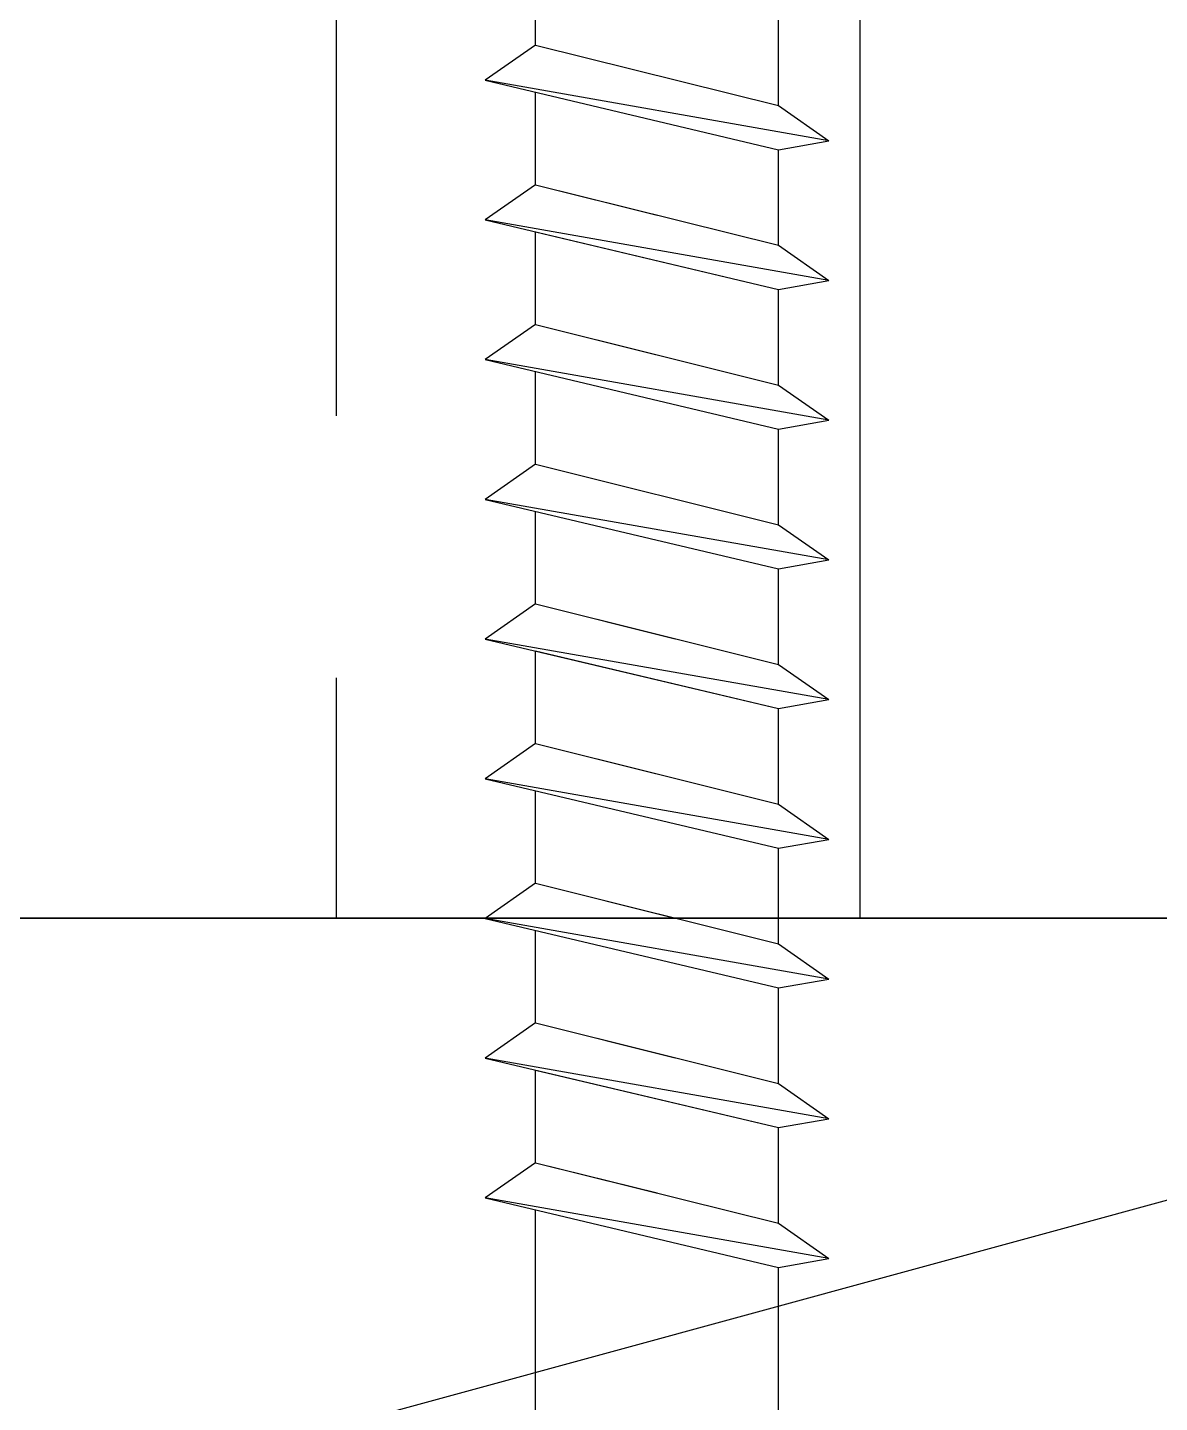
# Model space of a CAD drawing. Header units: inches. Extents: x -2661 to 42767, y -1222 to 9099.
# Drawn here: x -581.347 to -580.536, y 3381.482 to 3382.466 of the extents above; entities that cross this region are included whole.
import ezdxf

# ---------------------------------------------------------------- set-up
doc = ezdxf.new("R2010")
doc.units = ezdxf.units.IN
doc.header["$LTSCALE"] = 12
doc.header["$MEASUREMENT"] = 0
doc.layers.get('0').update_dxf_attribs({"linetype": 'CONTINUOUS'})
for name, color, linetype in [('S-FASTENERS', 2, 'CONTINUOUS'), ('S-SIMPSON', 2, 'CONTINUOUS'), ('S-WOOD', 3, 'CONTINUOUS')]:
    doc.layers.add(name, color=color, linetype=linetype)

# ---------------------------------------------------------------- blocks, each defined once
blk = doc.blocks.new('*U1284')
blk.add_lwpolyline([(1.5, -5.5), (0, -5.5), (0, 0), (1.5, 0)], close=True)
at = {"layer": 'S-WOOD', "color": 2}
blk.add_line((1.5, 0), (0, -5.5), dxfattribs=at)
blk = doc.blocks.new('*U1291')
at = {"layer": 'S-WOOD'}
h = blk.add_hatch(dxfattribs=at)
h.set_pattern_fill('ANSI33', color=1, scale=3, angle=45, style=0)
h.set_pattern_definition([(90, (0.25, -8.375), (-0.75, 1e-16), []), (90, (0.625, -8), (-0.75, 1e-16), [0.375, -0.1875])])
h.paths.add_polyline_path([(1.75, -11.875), (0, -11.875), (0, 0), (1.75, 0)])
at = {"color": 4}
blk.add_lwpolyline([(0, 0), (1.75, 0), (1.75, -11.875), (0, -11.875)], close=True, dxfattribs=at)
blk.add_lwpolyline([(1.75, -11.875), (0, -11.875), (0, 0), (1.75, 0)], close=True)
blk = doc.blocks.new('SDS.25X6-f')
at = {"layer": 'S-SIMPSON'}
for p, q in [((-0.087, -0.536), (-0.087, -2.7912)), ((0.087, -0.53156), (0.087, -2.75)), ((0.087, -0.53156), (0.087, -2.75)), ((-0.087, -0.57493), (-0.087, -2.7912)), ((0.087, -2.68156), (0.087, -2.75)), ((0.087, -2.68156), (0.087, -2.75)), ((0.087, -2.68156), (0.087, -2.75)), ((0.087, -2.68156), (0.087, -2.75)), ((0.087, -2.68156), (0.087, -2.75)), ((0.087, -2.68156), (0.087, -2.75)), ((-0.087, -2.72493), (-0.087, -2.7912)), ((-0.087, -2.72493), (-0.087, -2.7912)), ((-0.087, -2.72493), (-0.087, -2.7912)), ((-0.087, -2.72493), (-0.087, -2.7912)), ((-0.087, -2.72493), (-0.087, -2.7912)), ((-0.087, -2.72493), (-0.087, -2.7912)), ((-0.087, -2.72493), (-0.087, -2.7912)), ((-0.087, -2.72493), (-0.087, -2.7912))]:
    blk.add_line(p, q, dxfattribs=at)
at = {"layer": 'S-SIMPSON', "color": 1}
for p, q in [((-0.123, -2.79972), (0.087, -2.75)), ((-0.123, -2.79972), (0.087, -2.75)), ((-0.123, -2.79972), (0.087, -2.75)), ((-0.123, -2.79972), (0.087, -2.75)), ((0.087, -2.75), (0.123, -2.75635)), ((0.087, -2.75), (0.123, -2.75635)), ((0.087, -2.75), (0.123, -2.75635)), ((0.087, -2.75), (0.123, -2.75635)), ((0.123, -2.75635), (-0.123, -2.79972)), ((0.123, -2.75635), (-0.123, -2.79972)), ((0.123, -2.75635), (-0.123, -2.79972)), ((0.123, -2.75635), (-0.123, -2.79972)), ((0.087, -2.78156), (0.123, -2.75635)), ((0.087, -2.78156), (0.123, -2.75635)), ((0.087, -2.78156), (0.123, -2.75635)), ((0.087, -2.78156), (0.123, -2.75635)), ((-0.087, -2.82493), (0.087, -2.78156)), ((-0.087, -2.82493), (0.087, -2.78156)), ((-0.087, -2.82493), (0.087, -2.78156)), ((-0.087, -2.82493), (0.087, -2.78156)), ((0.087, -2.78156), (0.087, -2.85)), ((0.087, -2.78156), (0.087, -2.85)), ((0.087, -2.78156), (0.087, -2.85)), ((0.087, -2.78156), (0.087, -2.85)), ((0.087, -2.78156), (0.087, -2.85)), ((0.087, -2.78156), (0.087, -2.85)), ((0.087, -2.78156), (0.087, -2.85)), ((0.087, -2.78156), (0.087, -2.85)), ((0.087, -2.78156), (0.087, -2.85)), ((0.087, -2.78156), (0.087, -2.85)), ((0.087, -2.78156), (0.087, -2.85)), ((0.087, -2.78156), (0.087, -2.85)), ((0.087, -2.78156), (0.087, -2.85)), ((0.087, -2.78156), (0.087, -2.85)), ((-0.087, -2.82493), (-0.123, -2.79972)), ((-0.087, -2.82493), (-0.123, -2.79972)), ((-0.087, -2.82493), (-0.123, -2.79972)), ((-0.087, -2.82493), (-0.123, -2.79972)), ((-0.087, -2.82493), (-0.123, -2.79972)), ((-0.087, -2.82493), (0, -2.80324)), ((-0.087, -2.82493), (-0.087, -2.8912)), ((-0.087, -2.82493), (-0.087, -2.8912)), ((-0.087, -2.82493), (-0.087, -2.8912)), ((-0.087, -2.82493), (-0.087, -2.8912)), ((-0.087, -2.82493), (-0.087, -2.8912)), ((-0.087, -2.82493), (-0.087, -2.8912)), ((-0.087, -2.82493), (-0.087, -2.8912)), ((-0.087, -2.82493), (-0.087, -2.8912)), ((-0.087, -2.82493), (-0.087, -2.8912)), ((-0.087, -2.82493), (-0.087, -2.8912)), ((-0.087, -2.82493), (-0.087, -2.8912)), ((-0.087, -2.82493), (-0.087, -2.8912)), ((-0.087, -2.82493), (-0.087, -2.8912)), ((-0.087, -2.82493), (-0.087, -2.8912)), ((-0.087, -2.82493), (-0.087, -2.8912)), ((-0.087, -2.82493), (-0.087, -2.8912)), ((-0.123, -2.89972), (0.087, -2.85)), ((-0.123, -2.89972), (0.087, -2.85)), ((-0.123, -2.89972), (0.087, -2.85)), ((-0.123, -2.89972), (0.087, -2.85)), ((-0.123, -2.89972), (0.087, -2.85)), ((-0.123, -2.89972), (0.087, -2.85)), ((-0.123, -2.89972), (0.087, -2.85)), ((-0.123, -2.89972), (0.087, -2.85)), ((-0.087, -2.8912), (0.087, -2.85)), ((0.087, -2.85), (0.123, -2.85635)), ((0.087, -2.85), (0.123, -2.85635)), ((0.087, -2.85), (0.123, -2.85635)), ((0.087, -2.85), (0.123, -2.85635)), ((0.087, -2.85), (0.123, -2.85635)), ((0.087, -2.85), (0.123, -2.85635)), ((0.087, -2.85), (0.123, -2.85635)), ((0.087, -2.85), (0.123, -2.85635)), ((0.087, -2.85), (0.123, -2.85635)), ((0.123, -2.85635), (-0.123, -2.89972)), ((0.123, -2.85635), (-0.123, -2.89972)), ((0.123, -2.85635), (-0.123, -2.89972)), ((0.123, -2.85635), (-0.123, -2.89972)), ((0.123, -2.85635), (-0.123, -2.89972)), ((0.123, -2.85635), (-0.123, -2.89972)), ((0.123, -2.85635), (-0.123, -2.89972)), ((0.123, -2.85635), (-0.123, -2.89972)), ((0.123, -2.85635), (-0.123, -2.89972)), ((0.087, -2.88156), (0.123, -2.85635)), ((0.087, -2.88156), (0.123, -2.85635)), ((0.087, -2.88156), (0.123, -2.85635)), ((0.087, -2.88156), (0.123, -2.85635)), ((0.087, -2.88156), (0.123, -2.85635)), ((0.087, -2.88156), (0.123, -2.85635)), ((0.087, -2.88156), (0.123, -2.85635)), ((0.087, -2.88156), (0.123, -2.85635)), ((0.087, -2.88156), (0.123, -2.85635)), ((-0.087, -2.92493), (0.087, -2.88156)), ((-0.087, -2.92493), (0.087, -2.88156)), ((-0.087, -2.92493), (0.087, -2.88156)), ((-0.087, -2.92493), (0.087, -2.88156)), ((-0.087, -2.92493), (0.087, -2.88156)), ((-0.087, -2.92493), (0.087, -2.88156)), ((-0.087, -2.92493), (0.087, -2.88156)), ((-0.087, -2.92493), (0.087, -2.88156)), ((-0.087, -2.92493), (0.087, -2.88156)), ((0.087, -2.88156), (0.087, -2.95)), ((0.087, -2.88156), (0.087, -2.95)), ((0.087, -2.88156), (0.087, -2.95)), ((0.087, -2.88156), (0.087, -2.95)), ((0.087, -2.88156), (0.087, -2.95)), ((0.087, -2.88156), (0.087, -2.95)), ((0.087, -2.88156), (0.087, -2.95)), ((0.087, -2.88156), (0.087, -2.95)), ((0.087, -2.88156), (0.087, -2.95)), ((0.087, -2.88156), (0.087, -2.95)), ((0.087, -2.88156), (0.087, -2.95)), ((0.087, -2.88156), (0.087, -2.95)), ((0.087, -2.88156), (0.087, -2.95)), ((0.087, -2.88156), (0.087, -2.95)), ((0.087, -2.88156), (0.087, -2.95)), ((0.087, -2.88156), (0.087, -2.95)), ((0.087, -2.88156), (0.087, -2.95)), ((0.087, -2.88156), (0.087, -2.95)), ((0.087, -2.88156), (0.087, -2.95)), ((0.087, -2.88156), (0.087, -2.95)), ((0.087, -2.88156), (0.087, -2.95)), ((-0.087, -2.92493), (-0.123, -2.89972)), ((-0.087, -2.92493), (-0.123, -2.89972)), ((-0.087, -2.92493), (-0.123, -2.89972)), ((-0.087, -2.92493), (-0.123, -2.89972)), ((-0.087, -2.92493), (-0.123, -2.89972)), ((-0.087, -2.92493), (-0.123, -2.89972)), ((-0.087, -2.92493), (-0.123, -2.89972)), ((-0.087, -2.92493), (-0.123, -2.89972)), ((-0.087, -2.92493), (-0.123, -2.89972)), ((-0.087, -2.92493), (-0.123, -2.89972)), ((-0.087, -2.92493), (-0.123, -2.89972)), ((-0.087, -2.92493), (-0.123, -2.89972)), ((-0.087, -2.92493), (-0.123, -2.89972)), ((-0.087, -2.92493), (0.01301, -2.9)), ((-0.087, -2.92493), (0.01301, -2.9)), ((-0.087, -2.92493), (0.01301, -2.9)), ((-0.087, -2.92493), (0, -2.90324)), ((-0.087, -2.92493), (-0.087, -2.9912)), ((-0.087, -2.92493), (-0.087, -2.9912)), ((-0.087, -2.92493), (-0.087, -2.9912)), ((-0.087, -2.92493), (-0.087, -2.9912)), ((-0.087, -2.92493), (-0.087, -2.9912)), ((-0.087, -2.92493), (-0.087, -2.9912)), ((-0.087, -2.92493), (-0.087, -2.9912)), ((-0.087, -2.92493), (-0.087, -2.9912)), ((-0.087, -2.92493), (-0.087, -2.9912)), ((-0.087, -2.92493), (-0.087, -2.9912)), ((-0.087, -2.92493), (-0.087, -2.9912)), ((-0.087, -2.92493), (-0.087, -2.9912)), ((-0.087, -2.92493), (-0.087, -2.9912)), ((-0.087, -2.92493), (-0.087, -2.9912)), ((-0.087, -2.92493), (-0.087, -2.9912)), ((-0.087, -2.92493), (-0.087, -2.9912)), ((-0.087, -2.92493), (-0.087, -2.9912)), ((-0.087, -2.92493), (-0.087, -2.9912)), ((-0.087, -2.92493), (-0.087, -2.9912)), ((-0.087, -2.92493), (-0.087, -2.9912)), ((-0.087, -2.92493), (-0.087, -2.9912)), ((-0.123, -2.99972), (0.087, -2.95)), ((-0.123, -2.99972), (0.087, -2.95)), ((-0.123, -2.99972), (0.087, -2.95)), ((-0.123, -2.99972), (0.087, -2.95)), ((-0.123, -2.99972), (0.087, -2.95)), ((-0.123, -2.99972), (0.087, -2.95)), ((-0.123, -2.99972), (0.087, -2.95)), ((-0.123, -2.99972), (0.087, -2.95)), ((-0.123, -2.99972), (0.087, -2.95)), ((-0.123, -2.99972), (0.087, -2.95)), ((-0.123, -2.99972), (0.087, -2.95)), ((-0.123, -2.99972), (0.087, -2.95)), ((0.087, -2.95), (0.123, -2.95635)), ((0.087, -2.95), (0.123, -2.95635)), ((0.087, -2.95), (0.123, -2.95635)), ((0.087, -2.95), (0.123, -2.95635)), ((0.087, -2.95), (0.123, -2.95635)), ((0.087, -2.95), (0.123, -2.95635)), ((0.087, -2.95), (0.123, -2.95635)), ((0.087, -2.95), (0.123, -2.95635)), ((0.087, -2.95), (0.123, -2.95635)), ((0.087, -2.95), (0.123, -2.95635)), ((0.087, -2.95), (0.123, -2.95635)), ((0.087, -2.95), (0.123, -2.95635)), ((0.123, -2.95635), (-0.123, -2.99972)), ((0.123, -2.95635), (-0.123, -2.99972)), ((0.123, -2.95635), (-0.123, -2.99972)), ((0.123, -2.95635), (-0.123, -2.99972)), ((0.123, -2.95635), (-0.123, -2.99972)), ((0.123, -2.95635), (-0.123, -2.99972)), ((0.123, -2.95635), (-0.123, -2.99972)), ((0.123, -2.95635), (-0.123, -2.99972)), ((0.123, -2.95635), (-0.123, -2.99972)), ((0.123, -2.95635), (-0.123, -2.99972)), ((0.123, -2.95635), (-0.123, -2.99972)), ((0.123, -2.95635), (-0.123, -2.99972)), ((0.087, -2.98156), (0.123, -2.95635)), ((0.087, -2.98156), (0.123, -2.95635)), ((0.087, -2.98156), (0.123, -2.95635)), ((0.087, -2.98156), (0.123, -2.95635)), ((0.087, -2.98156), (0.123, -2.95635)), ((0.087, -2.98156), (0.123, -2.95635)), ((0.087, -2.98156), (0.123, -2.95635)), ((0.087, -2.98156), (0.123, -2.95635)), ((0.087, -2.98156), (0.123, -2.95635)), ((0.087, -2.98156), (0.123, -2.95635)), ((0.087, -2.98156), (0.123, -2.95635)), ((0.087, -2.98156), (0.123, -2.95635)), ((-0.087, -3.02493), (0.087, -2.98156)), ((-0.087, -3.02493), (0.087, -2.98156)), ((-0.087, -3.02493), (0.087, -2.98156)), ((-0.087, -3.02493), (0.087, -2.98156)), ((-0.087, -3.02493), (0.087, -2.98156)), ((-0.087, -3.02493), (0.087, -2.98156)), ((-0.087, -3.02493), (0.087, -2.98156)), ((-0.087, -3.02493), (0.087, -2.98156)), ((-0.087, -3.02493), (0.087, -2.98156)), ((-0.087, -3.02493), (0.087, -2.98156)), ((-0.087, -3.02493), (0.087, -2.98156)), ((-0.087, -3.02493), (0.087, -2.98156)), ((0.087, -2.98156), (0.087, -3.05)), ((0.087, -2.98156), (0.087, -3.05)), ((0.087, -2.98156), (0.087, -3.05)), ((0.087, -2.98156), (0.087, -3.05)), ((0.087, -2.98156), (0.087, -3.05)), ((0.087, -2.98156), (0.087, -3.05)), ((0.087, -2.98156), (0.087, -3.05)), ((0.087, -2.98156), (0.087, -3.05)), ((0.087, -2.98156), (0.087, -3.05)), ((0.087, -2.98156), (0.087, -3.05)), ((0.087, -2.98156), (0.087, -3.05)), ((0.087, -2.98156), (0.087, -3.05)), ((0.087, -2.98156), (0.087, -3.05)), ((0.087, -2.98156), (0.087, -3.05)), ((0.087, -2.98156), (0.087, -3.05)), ((0.087, -2.98156), (0.087, -3.05)), ((0.087, -2.98156), (0.087, -3.05)), ((0.087, -2.98156), (0.087, -3.05)), ((0.087, -2.98156), (0.087, -3.05)), ((0.087, -2.98156), (0.087, -3.05)), ((0.087, -2.98156), (0.087, -3.05)), ((0.087, -2.98156), (0.087, -3.05)), ((0.087, -2.98156), (0.087, -3.05)), ((0.087, -2.98156), (0.087, -3.05)), ((0.087, -2.98156), (0.087, -3.05)), ((-0.087, -3.02493), (-0.123, -2.99972)), ((-0.087, -3.02493), (-0.123, -2.99972)), ((-0.087, -3.02493), (-0.123, -2.99972)), ((-0.087, -3.02493), (-0.123, -2.99972)), ((-0.087, -3.02493), (-0.123, -2.99972)), ((-0.087, -3.02493), (-0.123, -2.99972)), ((-0.087, -3.02493), (-0.123, -2.99972)), ((-0.087, -3.02493), (-0.123, -2.99972)), ((-0.087, -3.02493), (-0.123, -2.99972)), ((-0.087, -3.02493), (-0.123, -2.99972)), ((-0.087, -3.02493), (-0.123, -2.99972)), ((-0.087, -3.02493), (-0.123, -2.99972)), ((-0.087, -3.02493), (-0.123, -2.99972)), ((-0.087, -3.02493), (-0.123, -2.99972)), ((-0.087, -3.02493), (-0.123, -2.99972)), ((-0.087, -3.02493), (0.01301, -3)), ((-0.087, -3.02493), (0.01301, -3)), ((-0.087, -3.02493), (0.01301, -3)), ((-0.087, -3.02493), (-0.087, -3.0912)), ((-0.087, -3.02493), (-0.087, -3.0912)), ((-0.087, -3.02493), (-0.087, -3.0912)), ((-0.087, -3.02493), (-0.087, -3.0912)), ((-0.087, -3.02493), (-0.087, -3.0912)), ((-0.087, -3.02493), (-0.087, -3.0912)), ((-0.087, -3.02493), (-0.087, -3.0912)), ((-0.087, -3.02493), (-0.087, -3.0912)), ((-0.087, -3.02493), (-0.087, -3.0912)), ((-0.087, -3.02493), (-0.087, -3.0912)), ((-0.087, -3.02493), (-0.087, -3.0912)), ((-0.087, -3.02493), (-0.087, -3.0912)), ((-0.087, -3.02493), (-0.087, -3.0912)), ((-0.087, -3.02493), (-0.087, -3.0912)), ((-0.087, -3.02493), (-0.087, -3.0912)), ((-0.087, -3.02493), (-0.087, -3.0912)), ((-0.087, -3.02493), (-0.087, -3.0912)), ((-0.087, -3.02493), (-0.087, -3.0912)), ((-0.087, -3.02493), (-0.087, -3.0912)), ((-0.087, -3.02493), (-0.087, -3.0912)), ((-0.087, -3.02493), (-0.087, -3.0912)), ((-0.087, -3.02493), (-0.087, -3.0912)), ((-0.087, -3.02493), (-0.087, -3.0912)), ((-0.087, -3.02493), (-0.087, -3.0912)), ((-0.087, -3.02493), (-0.087, -3.0912)), ((-0.123, -3.09972), (0.087, -3.05)), ((-0.123, -3.09972), (0.087, -3.05)), ((-0.123, -3.09972), (0.087, -3.05)), ((-0.123, -3.09972), (0.087, -3.05)), ((-0.123, -3.09972), (0.087, -3.05)), ((-0.123, -3.09972), (0.087, -3.05)), ((-0.123, -3.09972), (0.087, -3.05)), ((-0.123, -3.09972), (0.087, -3.05)), ((-0.123, -3.09972), (0.087, -3.05)), ((-0.123, -3.09972), (0.087, -3.05)), ((-0.123, -3.09972), (0.087, -3.05)), ((-0.123, -3.09972), (0.087, -3.05)), ((-0.123, -3.09972), (0.087, -3.05)), ((-0.123, -3.09972), (0.087, -3.05)), ((-0.123, -3.09972), (0.087, -3.05)), ((-0.123, -3.09972), (0.087, -3.05)), ((-0.123, -3.09972), (0.087, -3.05)), ((-0.123, -3.09972), (0.087, -3.05)), ((-0.123, -3.09972), (0.087, -3.05)), ((0.087, -3.05), (0.123, -3.05635)), ((0.087, -3.05), (0.123, -3.05635)), ((0.087, -3.05), (0.123, -3.05635)), ((0.087, -3.05), (0.123, -3.05635)), ((0.087, -3.05), (0.123, -3.05635)), ((0.087, -3.05), (0.123, -3.05635)), ((0.087, -3.05), (0.123, -3.05635)), ((0.087, -3.05), (0.123, -3.05635)), ((0.087, -3.05), (0.123, -3.05635)), ((0.087, -3.05), (0.123, -3.05635)), ((0.087, -3.05), (0.123, -3.05635)), ((0.087, -3.05), (0.123, -3.05635)), ((0.087, -3.05), (0.123, -3.05635)), ((0.087, -3.05), (0.123, -3.05635)), ((0.087, -3.05), (0.123, -3.05635)), ((0.087, -3.05), (0.123, -3.05635)), ((0.087, -3.05), (0.123, -3.05635)), ((0.087, -3.05), (0.123, -3.05635)), ((0.087, -3.05), (0.123, -3.05635)), ((0.123, -3.05635), (-0.123, -3.09972)), ((0.123, -3.05635), (-0.123, -3.09972)), ((0.123, -3.05635), (-0.123, -3.09972)), ((0.123, -3.05635), (-0.123, -3.09972)), ((0.123, -3.05635), (-0.123, -3.09972)), ((0.123, -3.05635), (-0.123, -3.09972)), ((0.123, -3.05635), (-0.123, -3.09972)), ((0.123, -3.05635), (-0.123, -3.09972)), ((0.123, -3.05635), (-0.123, -3.09972)), ((0.123, -3.05635), (-0.123, -3.09972)), ((0.123, -3.05635), (-0.123, -3.09972)), ((0.123, -3.05635), (-0.123, -3.09972)), ((0.123, -3.05635), (-0.123, -3.09972)), ((0.123, -3.05635), (-0.123, -3.09972)), ((0.123, -3.05635), (-0.123, -3.09972)), ((0.123, -3.05635), (-0.123, -3.09972)), ((0.123, -3.05635), (-0.123, -3.09972)), ((0.123, -3.05635), (-0.123, -3.09972)), ((0.123, -3.05635), (-0.123, -3.09972)), ((0.087, -3.08156), (0.123, -3.05635)), ((0.087, -3.08156), (0.123, -3.05635)), ((0.087, -3.08156), (0.123, -3.05635)), ((0.087, -3.08156), (0.123, -3.05635)), ((0.087, -3.08156), (0.123, -3.05635)), ((0.087, -3.08156), (0.123, -3.05635)), ((0.087, -3.08156), (0.123, -3.05635)), ((0.087, -3.08156), (0.123, -3.05635)), ((0.087, -3.08156), (0.123, -3.05635)), ((0.087, -3.08156), (0.123, -3.05635)), ((0.087, -3.08156), (0.123, -3.05635)), ((0.087, -3.08156), (0.123, -3.05635)), ((0.087, -3.08156), (0.123, -3.05635)), ((0.087, -3.08156), (0.123, -3.05635)), ((0.087, -3.08156), (0.123, -3.05635)), ((0.087, -3.08156), (0.123, -3.05635)), ((0.087, -3.08156), (0.123, -3.05635)), ((0.087, -3.08156), (0.123, -3.05635)), ((0.087, -3.08156), (0.123, -3.05635)), ((-0.087, -3.12493), (0.087, -3.08156)), ((-0.087, -3.12493), (0.087, -3.08156)), ((-0.087, -3.12493), (0.087, -3.08156)), ((-0.087, -3.12493), (0.087, -3.08156)), ((-0.087, -3.12493), (0.087, -3.08156)), ((-0.087, -3.12493), (0.087, -3.08156)), ((-0.087, -3.12493), (0.087, -3.08156)), ((-0.087, -3.12493), (0.087, -3.08156)), ((-0.087, -3.12493), (0.087, -3.08156)), ((-0.087, -3.12493), (0.087, -3.08156)), ((-0.087, -3.12493), (0.087, -3.08156)), ((-0.087, -3.12493), (0.087, -3.08156)), ((-0.087, -3.12493), (0.087, -3.08156)), ((-0.087, -3.12493), (0.087, -3.08156)), ((-0.087, -3.12493), (0.087, -3.08156)), ((-0.087, -3.12493), (0.087, -3.08156)), ((-0.087, -3.12493), (0.087, -3.08156)), ((-0.087, -3.12493), (0.087, -3.08156)), ((-0.087, -3.12493), (0.087, -3.08156)), ((0.087, -3.08156), (0.087, -3.15)), ((0.087, -3.08156), (0.087, -3.15)), ((0.087, -3.08156), (0.087, -3.15)), ((0.087, -3.08156), (0.087, -3.15)), ((0.087, -3.08156), (0.087, -3.15)), ((0.087, -3.08156), (0.087, -3.15)), ((0.087, -3.08156), (0.087, -3.15)), ((0.087, -3.08156), (0.087, -3.15)), ((0.087, -3.08156), (0.087, -3.15)), ((0.087, -3.08156), (0.087, -3.15)), ((0.087, -3.08156), (0.087, -3.15)), ((0.087, -3.08156), (0.087, -3.15)), ((-0.087, -3.12493), (-0.123, -3.09972)), ((-0.087, -3.12493), (-0.123, -3.09972)), ((-0.087, -3.12493), (-0.123, -3.09972)), ((-0.087, -3.12493), (-0.123, -3.09972)), ((-0.087, -3.12493), (-0.123, -3.09972)), ((-0.087, -3.12493), (-0.123, -3.09972)), ((-0.087, -3.12493), (-0.123, -3.09972)), ((-0.087, -3.12493), (-0.123, -3.09972)), ((-0.087, -3.12493), (-0.123, -3.09972)), ((-0.087, -3.12493), (-0.123, -3.09972)), ((-0.087, -3.12493), (-0.123, -3.09972)), ((-0.087, -3.12493), (-0.123, -3.09972)), ((-0.087, -3.12493), (-0.123, -3.09972)), ((-0.087, -3.12493), (-0.123, -3.09972)), ((-0.087, -3.12493), (-0.123, -3.09972)), ((-0.087, -3.12493), (-0.123, -3.09972)), ((-0.087, -3.12493), (-0.123, -3.09972)), ((-0.087, -3.12493), (-0.123, -3.09972)), ((-0.087, -3.12493), (-0.123, -3.09972)), ((-0.087, -3.12493), (-0.123, -3.09972)), ((-0.087, -3.12493), (-0.123, -3.09972)), ((-0.087, -3.12493), (-0.123, -3.09972)), ((-0.087, -3.12493), (-0.123, -3.09972)), ((-0.087, -3.12493), (0, -3.10324)), ((-0.087, -3.12493), (0, -3.10324)), ((-0.087, -3.12493), (0, -3.10324)), ((-0.087, -3.12493), (0, -3.10324)), ((-0.087, -3.12493), (-0.087, -3.1912)), ((-0.087, -3.12493), (-0.087, -3.1912)), ((-0.087, -3.12493), (-0.087, -3.1912)), ((-0.087, -3.12493), (-0.087, -3.1912)), ((-0.087, -3.12493), (-0.087, -3.1912)), ((-0.087, -3.12493), (-0.087, -3.1912)), ((-0.087, -3.12493), (-0.087, -3.1912)), ((-0.087, -3.12493), (-0.087, -3.1912)), ((-0.087, -3.12493), (-0.087, -3.1912)), ((-0.087, -3.12493), (-0.087, -3.1912)), ((-0.087, -3.12493), (-0.087, -3.1912)), ((-0.087, -3.12493), (-0.087, -3.1912)), ((-0.087, -3.12493), (-0.087, -3.1912)), ((-0.087, -3.12493), (-0.087, -3.1912)), ((-0.123, -3.19972), (0.087, -3.15)), ((-0.123, -3.19972), (0.087, -3.15)), ((-0.123, -3.19972), (0.087, -3.15)), ((-0.123, -3.19972), (0.087, -3.15)), ((-0.123, -3.19972), (0.087, -3.15)), ((-0.123, -3.19972), (0.087, -3.15)), ((-0.123, -3.19972), (0.087, -3.15)), ((-0.123, -3.19972), (0.087, -3.15)), ((0.123, -3.15635), (-0.123, -3.19972)), ((0.123, -3.15635), (-0.123, -3.19972)), ((0.123, -3.15635), (-0.123, -3.19972)), ((0.123, -3.15635), (-0.123, -3.19972)), ((0.123, -3.15635), (-0.123, -3.19972)), ((0.123, -3.15635), (-0.123, -3.19972)), ((0.123, -3.15635), (-0.123, -3.19972)), ((0.123, -3.15635), (-0.123, -3.19972)), ((0.123, -3.15635), (-0.123, -3.19972)), ((-0.087, -3.1912), (0.087, -3.15)), ((0.087, -3.15), (0.123, -3.15635)), ((0.087, -3.15), (0.123, -3.15635)), ((0.087, -3.15), (0.123, -3.15635)), ((0.087, -3.15), (0.123, -3.15635)), ((0.087, -3.15), (0.123, -3.15635)), ((0.087, -3.15), (0.123, -3.15635)), ((0.087, -3.15), (0.123, -3.15635)), ((0.087, -3.15), (0.123, -3.15635)), ((0.087, -3.15), (0.123, -3.15635)), ((0.087, -3.18156), (0.123, -3.15635)), ((0.087, -3.18156), (0.123, -3.15635)), ((0.087, -3.18156), (0.123, -3.15635)), ((0.087, -3.18156), (0.123, -3.15635)), ((0.087, -3.18156), (0.123, -3.15635)), ((0.087, -3.18156), (0.123, -3.15635)), ((0.087, -3.18156), (0.123, -3.15635)), ((0.087, -3.18156), (0.123, -3.15635)), ((0.087, -3.18156), (0.123, -3.15635)), ((-0.087, -3.22493), (0.087, -3.18156)), ((-0.087, -3.22493), (0.087, -3.18156)), ((-0.087, -3.22493), (0.087, -3.18156)), ((-0.087, -3.22493), (0.087, -3.18156)), ((-0.087, -3.22493), (0.087, -3.18156)), ((-0.087, -3.22493), (0.087, -3.18156)), ((-0.087, -3.22493), (0.087, -3.18156)), ((-0.087, -3.22493), (0.087, -3.18156)), ((-0.087, -3.22493), (0.087, -3.18156)), ((0.087, -3.18156), (0.087, -3.25)), ((0.087, -3.18156), (0.087, -3.25)), ((0.087, -3.18156), (0.087, -3.25)), ((0.087, -3.18156), (0.087, -3.25)), ((0.087, -3.18156), (0.087, -3.25)), ((0.087, -3.18156), (0.087, -3.25)), ((0.087, -3.18156), (0.087, -3.25)), ((0.087, -3.18156), (0.087, -3.25)), ((0.087, -3.18156), (0.087, -3.25)), ((0.087, -3.18156), (0.087, -3.25)), ((0.087, -3.18156), (0.087, -3.25)), ((0.087, -3.18156), (0.087, -3.25)), ((0.087, -3.18156), (0.087, -3.25)), ((0.087, -3.18156), (0.087, -3.25)), ((0.087, -3.18156), (0.087, -3.25)), ((0.087, -3.18156), (0.087, -3.25)), ((0.087, -3.18156), (0.087, -3.25)), ((-0.087, -3.22493), (-0.123, -3.19972)), ((-0.087, -3.22493), (-0.123, -3.19972)), ((-0.087, -3.22493), (-0.123, -3.19972)), ((-0.087, -3.22493), (-0.123, -3.19972)), ((-0.087, -3.22493), (-0.123, -3.19972)), ((-0.087, -3.22493), (-0.123, -3.19972)), ((-0.087, -3.22493), (-0.123, -3.19972)), ((-0.087, -3.22493), (-0.123, -3.19972)), ((-0.087, -3.22493), (-0.123, -3.19972)), ((-0.087, -3.22493), (-0.123, -3.19972)), ((-0.087, -3.22493), (-0.123, -3.19972)), ((-0.087, -3.22493), (-0.123, -3.19972)), ((-0.087, -3.22493), (-0.123, -3.19972)), ((-0.087, -3.22493), (0.01301, -3.2)), ((-0.087, -3.22493), (0.01301, -3.2)), ((-0.087, -3.22493), (0.01301, -3.2)), ((-0.087, -3.22493), (0, -3.20324)), ((-0.087, -3.22493), (-0.087, -3.2912)), ((-0.087, -3.22493), (-0.087, -3.2912)), ((-0.087, -3.22493), (-0.087, -3.2912)), ((-0.087, -3.22493), (-0.087, -3.2912)), ((-0.087, -3.22493), (-0.087, -3.2912)), ((-0.087, -3.22493), (-0.087, -3.2912)), ((-0.087, -3.22493), (-0.087, -3.2912)), ((-0.087, -3.22493), (-0.087, -3.2912)), ((-0.087, -3.22493), (-0.087, -3.2912)), ((-0.087, -3.22493), (-0.087, -3.2912)), ((-0.087, -3.22493), (-0.087, -3.2912)), ((-0.087, -3.22493), (-0.087, -3.2912)), ((-0.087, -3.22493), (-0.087, -3.2912)), ((-0.087, -3.22493), (-0.087, -3.2912)), ((-0.087, -3.22493), (-0.087, -3.2912)), ((-0.087, -3.22493), (-0.087, -3.2912)), ((-0.123, -3.29972), (0.087, -3.25)), ((-0.123, -3.29972), (0.087, -3.25)), ((-0.123, -3.29972), (0.087, -3.25)), ((-0.123, -3.29972), (0.087, -3.25)), ((-0.123, -3.29972), (0.087, -3.25)), ((-0.123, -3.29972), (0.087, -3.25)), ((-0.123, -3.29972), (0.087, -3.25)), ((-0.123, -3.29972), (0.087, -3.25)), ((-0.123, -3.29972), (0.087, -3.25)), ((-0.123, -3.29972), (0.087, -3.25)), ((-0.123, -3.29972), (0.087, -3.25)), ((-0.123, -3.29972), (0.087, -3.25)), ((0.123, -3.25635), (-0.123, -3.29972)), ((0.123, -3.25635), (-0.123, -3.29972)), ((0.123, -3.25635), (-0.123, -3.29972)), ((0.123, -3.25635), (-0.123, -3.29972)), ((0.123, -3.25635), (-0.123, -3.29972)), ((0.123, -3.25635), (-0.123, -3.29972)), ((0.123, -3.25635), (-0.123, -3.29972)), ((0.123, -3.25635), (-0.123, -3.29972)), ((0.123, -3.25635), (-0.123, -3.29972)), ((0.123, -3.25635), (-0.123, -3.29972)), ((0.123, -3.25635), (-0.123, -3.29972)), ((0.123, -3.25635), (-0.123, -3.29972)), ((0.087, -3.25), (0.123, -3.25635)), ((0.087, -3.25), (0.123, -3.25635)), ((0.087, -3.25), (0.123, -3.25635)), ((0.087, -3.25), (0.123, -3.25635)), ((0.087, -3.25), (0.123, -3.25635)), ((0.087, -3.25), (0.123, -3.25635)), ((0.087, -3.25), (0.123, -3.25635)), ((0.087, -3.25), (0.123, -3.25635)), ((0.087, -3.25), (0.123, -3.25635)), ((0.087, -3.25), (0.123, -3.25635)), ((0.087, -3.25), (0.123, -3.25635)), ((0.087, -3.25), (0.123, -3.25635)), ((0.087, -3.28156), (0.123, -3.25635)), ((0.087, -3.28156), (0.123, -3.25635)), ((0.087, -3.28156), (0.123, -3.25635)), ((0.087, -3.28156), (0.123, -3.25635)), ((0.087, -3.28156), (0.123, -3.25635)), ((0.087, -3.28156), (0.123, -3.25635)), ((0.087, -3.28156), (0.123, -3.25635)), ((0.087, -3.28156), (0.123, -3.25635)), ((0.087, -3.28156), (0.123, -3.25635)), ((0.087, -3.28156), (0.123, -3.25635)), ((0.087, -3.28156), (0.123, -3.25635)), ((0.087, -3.28156), (0.123, -3.25635)), ((-0.087, -3.32493), (0.087, -3.28156)), ((-0.087, -3.32493), (0.087, -3.28156)), ((-0.087, -3.32493), (0.087, -3.28156)), ((-0.087, -3.32493), (0.087, -3.28156)), ((-0.087, -3.32493), (0.087, -3.28156)), ((-0.087, -3.32493), (0.087, -3.28156)), ((-0.087, -3.32493), (0.087, -3.28156)), ((-0.087, -3.32493), (0.087, -3.28156)), ((-0.087, -3.32493), (0.087, -3.28156)), ((-0.087, -3.32493), (0.087, -3.28156)), ((-0.087, -3.32493), (0.087, -3.28156)), ((-0.087, -3.32493), (0.087, -3.28156)), ((0.087, -3.28156), (0.087, -3.35)), ((0.087, -3.28156), (0.087, -3.35)), ((0.087, -3.28156), (0.087, -3.35)), ((0.087, -3.28156), (0.087, -3.35)), ((0.087, -3.28156), (0.087, -3.35)), ((0.087, -3.28156), (0.087, -3.35)), ((0.087, -3.28156), (0.087, -3.35)), ((0.087, -3.28156), (0.087, -3.35)), ((0.087, -3.28156), (0.087, -3.35)), ((0.087, -3.28156), (0.087, -3.35)), ((0.087, -3.28156), (0.087, -3.35)), ((0.087, -3.28156), (0.087, -3.35)), ((0.087, -3.28156), (0.087, -3.35)), ((0.087, -3.28156), (0.087, -3.35)), ((0.087, -3.28156), (0.087, -3.35)), ((0.087, -3.28156), (0.087, -3.35)), ((0.087, -3.28156), (0.087, -3.35)), ((-0.087, -3.32493), (-0.123, -3.29972)), ((-0.087, -3.32493), (-0.123, -3.29972)), ((-0.087, -3.32493), (-0.123, -3.29972)), ((-0.087, -3.32493), (-0.123, -3.29972)), ((-0.087, -3.32493), (-0.123, -3.29972)), ((-0.087, -3.32493), (-0.123, -3.29972)), ((-0.087, -3.32493), (-0.123, -3.29972)), ((-0.087, -3.32493), (-0.123, -3.29972)), ((-0.087, -3.32493), (-0.123, -3.29972)), ((-0.087, -3.32493), (-0.123, -3.29972)), ((-0.087, -3.32493), (-0.123, -3.29972)), ((-0.087, -3.32493), (-0.123, -3.29972)), ((-0.087, -3.32493), (-0.087, -3.3912)), ((-0.087, -3.32493), (-0.087, -3.3912)), ((-0.087, -3.32493), (-0.087, -3.3912)), ((-0.087, -3.32493), (-0.087, -3.3912)), ((-0.087, -3.32493), (-0.087, -3.3912)), ((-0.087, -3.32493), (-0.087, -3.3912)), ((-0.087, -3.32493), (-0.087, -3.3912)), ((-0.087, -3.32493), (-0.087, -3.3912)), ((-0.087, -3.32493), (-0.087, -3.3912)), ((-0.087, -3.32493), (-0.087, -3.3912)), ((-0.087, -3.32493), (-0.087, -3.3912)), ((-0.087, -3.32493), (-0.087, -3.3912)), ((-0.087, -3.32493), (-0.087, -3.3912)), ((-0.087, -3.32493), (-0.087, -3.3912)), ((-0.087, -3.32493), (-0.087, -3.3912)), ((-0.087, -3.32493), (-0.087, -3.3912)), ((-0.087, -3.32493), (-0.087, -3.3912)), ((-0.123, -3.39972), (0.087, -3.35)), ((-0.123, -3.39972), (0.087, -3.35)), ((-0.123, -3.39972), (0.087, -3.35)), ((-0.123, -3.39972), (0.087, -3.35)), ((-0.123, -3.39972), (0.087, -3.35)), ((-0.123, -3.39972), (0.087, -3.35)), ((-0.123, -3.39972), (0.087, -3.35)), ((-0.123, -3.39972), (0.087, -3.35)), ((-0.123, -3.39972), (0.087, -3.35)), ((-0.123, -3.39972), (0.087, -3.35)), ((-0.123, -3.39972), (0.087, -3.35)), ((-0.123, -3.39972), (0.087, -3.35)), ((-0.123, -3.39972), (0.087, -3.35)), ((-0.123, -3.39972), (0.087, -3.35)), ((-0.123, -3.39972), (0.087, -3.35)), ((0.087, -3.35), (0.123, -3.35635)), ((0.087, -3.35), (0.123, -3.35635)), ((0.087, -3.35), (0.123, -3.35635)), ((0.087, -3.35), (0.123, -3.35635)), ((0.087, -3.35), (0.123, -3.35635)), ((0.087, -3.35), (0.123, -3.35635)), ((0.087, -3.35), (0.123, -3.35635)), ((0.087, -3.35), (0.123, -3.35635)), ((0.087, -3.35), (0.123, -3.35635)), ((0.087, -3.35), (0.123, -3.35635)), ((0.087, -3.35), (0.123, -3.35635)), ((0.087, -3.35), (0.123, -3.35635)), ((0.087, -3.35), (0.123, -3.35635)), ((0.087, -3.35), (0.123, -3.35635)), ((0.087, -3.35), (0.123, -3.35635)), ((0.123, -3.35635), (-0.123, -3.39972)), ((0.123, -3.35635), (-0.123, -3.39972)), ((0.123, -3.35635), (-0.123, -3.39972)), ((0.123, -3.35635), (-0.123, -3.39972)), ((0.123, -3.35635), (-0.123, -3.39972)), ((0.123, -3.35635), (-0.123, -3.39972)), ((0.123, -3.35635), (-0.123, -3.39972)), ((0.123, -3.35635), (-0.123, -3.39972)), ((0.123, -3.35635), (-0.123, -3.39972)), ((0.123, -3.35635), (-0.123, -3.39972)), ((0.123, -3.35635), (-0.123, -3.39972)), ((0.123, -3.35635), (-0.123, -3.39972)), ((0.123, -3.35635), (-0.123, -3.39972)), ((0.123, -3.35635), (-0.123, -3.39972)), ((0.123, -3.35635), (-0.123, -3.39972)), ((0.087, -3.38156), (0.123, -3.35635)), ((0.087, -3.38156), (0.123, -3.35635)), ((0.087, -3.38156), (0.123, -3.35635)), ((0.087, -3.38156), (0.123, -3.35635)), ((0.087, -3.38156), (0.123, -3.35635)), ((0.087, -3.38156), (0.123, -3.35635)), ((0.087, -3.38156), (0.123, -3.35635)), ((0.087, -3.38156), (0.123, -3.35635)), ((0.087, -3.38156), (0.123, -3.35635)), ((0.087, -3.38156), (0.123, -3.35635)), ((0.087, -3.38156), (0.123, -3.35635)), ((0.087, -3.38156), (0.123, -3.35635)), ((0.087, -3.38156), (0.123, -3.35635)), ((0.087, -3.38156), (0.123, -3.35635)), ((0.087, -3.38156), (0.123, -3.35635)), ((-0.087, -3.42493), (0.087, -3.38156)), ((-0.087, -3.42493), (0.087, -3.38156)), ((-0.087, -3.42493), (0.087, -3.38156)), ((-0.087, -3.42493), (0.087, -3.38156)), ((-0.087, -3.42493), (0.087, -3.38156)), ((-0.087, -3.42493), (0.087, -3.38156)), ((-0.087, -3.42493), (0.087, -3.38156)), ((-0.087, -3.42493), (0.087, -3.38156)), ((-0.087, -3.42493), (0.087, -3.38156)), ((-0.087, -3.42493), (0.087, -3.38156)), ((-0.087, -3.42493), (0.087, -3.38156)), ((-0.087, -3.42493), (0.087, -3.38156)), ((-0.087, -3.42493), (0.087, -3.38156)), ((-0.087, -3.42493), (0.087, -3.38156)), ((-0.087, -3.42493), (0.087, -3.38156)), ((0.087, -3.38156), (0.087, -3.45)), ((0.087, -3.38156), (0.087, -3.45)), ((0.087, -3.38156), (0.087, -3.45)), ((0.087, -3.38156), (0.087, -3.45)), ((0.087, -3.38156), (0.087, -3.45)), ((0.087, -3.38156), (0.087, -3.45)), ((0.087, -3.38156), (0.087, -3.45)), ((0.087, -3.38156), (0.087, -3.45)), ((0.087, -3.38156), (0.087, -3.45)), ((0.087, -3.38156), (0.087, -3.45)), ((0.087, -3.38156), (0.087, -3.45)), ((0.087, -3.38156), (0.087, -3.45)), ((0.087, -3.38156), (0.087, -3.45)), ((0.087, -3.38156), (0.087, -3.45)), ((0.087, -3.38156), (0.087, -3.45)), ((0.087, -3.38156), (0.087, -3.45)), ((0.087, -3.38156), (0.087, -3.45)), ((0.087, -3.38156), (0.087, -3.45)), ((-0.087, -3.42493), (-0.123, -3.39972)), ((-0.087, -3.42493), (-0.123, -3.39972)), ((-0.087, -3.42493), (-0.123, -3.39972)), ((-0.087, -3.42493), (-0.123, -3.39972)), ((-0.087, -3.42493), (-0.123, -3.39972)), ((-0.087, -3.42493), (-0.123, -3.39972)), ((-0.087, -3.42493), (-0.123, -3.39972)), ((-0.087, -3.42493), (-0.123, -3.39972)), ((-0.087, -3.42493), (-0.123, -3.39972)), ((-0.087, -3.42493), (-0.123, -3.39972)), ((-0.087, -3.42493), (-0.123, -3.39972)), ((-0.087, -3.42493), (-0.123, -3.39972)), ((-0.087, -3.42493), (-0.123, -3.39972)), ((-0.087, -3.42493), (-0.123, -3.39972)), ((-0.087, -3.42493), (-0.123, -3.39972)), ((-0.087, -3.42493), (-0.123, -3.39972)), ((-0.087, -3.42493), (-0.123, -3.39972)), ((-0.087, -3.42493), (-0.123, -3.39972)), ((-0.087, -3.42493), (0, -3.40324)), ((-0.087, -3.42493), (0, -3.40324)), ((-0.087, -3.42493), (0, -3.40324)), ((-0.087, -3.42493), (-0.087, -3.4912)), ((-0.087, -3.42493), (-0.087, -3.4912)), ((-0.087, -3.42493), (-0.087, -3.4912)), ((-0.087, -3.42493), (-0.087, -3.4912)), ((-0.087, -3.42493), (-0.087, -3.4912)), ((-0.087, -3.42493), (-0.087, -3.4912)), ((-0.087, -3.42493), (-0.087, -3.4912)), ((-0.087, -3.42493), (-0.087, -3.4912)), ((-0.087, -3.42493), (-0.087, -3.4912)), ((-0.087, -3.42493), (-0.087, -3.4912)), ((-0.087, -3.42493), (-0.087, -3.4912)), ((-0.087, -3.42493), (-0.087, -3.4912)), ((-0.123, -3.49972), (0.087, -3.45)), ((-0.123, -3.49972), (0.087, -3.45)), ((-0.123, -3.49972), (0.087, -3.45)), ((-0.123, -3.49972), (0.087, -3.45)), ((-0.123, -3.49972), (0.087, -3.45)), ((-0.123, -3.49972), (0.087, -3.45)), ((-0.123, -3.49972), (0.087, -3.45)), ((-0.123, -3.49972), (0.087, -3.45)), ((-0.087, -3.4912), (0.087, -3.45)), ((0.087, -3.45), (0.123, -3.45635)), ((0.087, -3.45), (0.123, -3.45635)), ((0.087, -3.45), (0.123, -3.45635)), ((0.087, -3.45), (0.123, -3.45635)), ((0.087, -3.45), (0.123, -3.45635)), ((0.087, -3.45), (0.123, -3.45635)), ((0.087, -3.45), (0.123, -3.45635)), ((0.087, -3.45), (0.123, -3.45635)), ((0.087, -3.45), (0.123, -3.45635)), ((0.123, -3.45635), (-0.123, -3.49972)), ((0.123, -3.45635), (-0.123, -3.49972)), ((0.123, -3.45635), (-0.123, -3.49972)), ((0.123, -3.45635), (-0.123, -3.49972)), ((0.123, -3.45635), (-0.123, -3.49972)), ((0.123, -3.45635), (-0.123, -3.49972)), ((0.123, -3.45635), (-0.123, -3.49972)), ((0.123, -3.45635), (-0.123, -3.49972)), ((0.123, -3.45635), (-0.123, -3.49972)), ((0.087, -3.48156), (0.123, -3.45635)), ((0.087, -3.48156), (0.123, -3.45635)), ((0.087, -3.48156), (0.123, -3.45635)), ((0.087, -3.48156), (0.123, -3.45635)), ((0.087, -3.48156), (0.123, -3.45635)), ((0.087, -3.48156), (0.123, -3.45635)), ((0.087, -3.48156), (0.123, -3.45635)), ((0.087, -3.48156), (0.123, -3.45635)), ((0.087, -3.48156), (0.123, -3.45635)), ((-0.087, -3.52493), (0.087, -3.48156)), ((-0.087, -3.52493), (0.087, -3.48156)), ((-0.087, -3.52493), (0.087, -3.48156)), ((-0.087, -3.52493), (0.087, -3.48156)), ((-0.087, -3.52493), (0.087, -3.48156)), ((-0.087, -3.52493), (0.087, -3.48156)), ((-0.087, -3.52493), (0.087, -3.48156)), ((-0.087, -3.52493), (0.087, -3.48156)), ((-0.087, -3.52493), (0.087, -3.48156)), ((0.087, -3.48156), (0.087, -3.55)), ((0.087, -3.48156), (0.087, -3.55)), ((0.087, -3.48156), (0.087, -3.55)), ((0.087, -3.48156), (0.087, -3.55)), ((0.087, -3.48156), (0.087, -3.55)), ((0.087, -3.48156), (0.087, -3.55)), ((0.087, -3.48156), (0.087, -3.55)), ((0.087, -3.48156), (0.087, -3.55)), ((0.087, -3.48156), (0.087, -3.55)), ((0.087, -3.48156), (0.087, -3.55)), ((0.087, -3.48156), (0.087, -3.55)), ((0.087, -3.48156), (0.087, -3.55)), ((0.087, -3.48156), (0.087, -3.55)), ((-0.087, -3.52493), (-0.123, -3.49972)), ((-0.087, -3.52493), (-0.123, -3.49972)), ((-0.087, -3.52493), (-0.123, -3.49972)), ((-0.087, -3.52493), (-0.123, -3.49972)), ((-0.087, -3.52493), (-0.123, -3.49972)), ((-0.087, -3.52493), (-0.123, -3.49972)), ((-0.087, -3.52493), (-0.123, -3.49972)), ((-0.087, -3.52493), (-0.123, -3.49972)), ((-0.087, -3.52493), (-0.123, -3.49972)), ((-0.087, -3.52493), (-0.123, -3.49972)), ((-0.087, -3.52493), (-0.123, -3.49972)), ((-0.087, -3.52493), (-0.123, -3.49972)), ((-0.087, -3.52493), (-0.123, -3.49972)), ((-0.087, -3.52493), (0.01301, -3.5)), ((-0.087, -3.52493), (0.01301, -3.5)), ((-0.087, -3.52493), (0.01301, -3.5)), ((-0.087, -3.52493), (0, -3.50324)), ((-0.087, -3.52493), (-0.087, -3.5912)), ((-0.087, -3.52493), (-0.087, -3.5912)), ((-0.087, -3.52493), (-0.087, -3.5912)), ((-0.087, -3.52493), (-0.087, -3.5912)), ((-0.087, -3.52493), (-0.087, -3.5912)), ((-0.087, -3.52493), (-0.087, -3.5912)), ((-0.087, -3.52493), (-0.087, -3.5912)), ((-0.087, -3.52493), (-0.087, -3.5912)), ((-0.087, -3.52493), (-0.087, -3.5912)), ((-0.087, -3.52493), (-0.087, -3.5912)), ((-0.087, -3.52493), (-0.087, -3.5912)), ((-0.123, -3.59972), (0.087, -3.55)), ((-0.123, -3.59972), (0.087, -3.55)), ((-0.123, -3.59972), (0.087, -3.55)), ((-0.123, -3.59972), (0.087, -3.55)), ((-0.123, -3.59972), (0.087, -3.55)), ((-0.123, -3.59972), (0.087, -3.55)), ((-0.123, -3.59972), (0.087, -3.55)), ((-0.123, -3.59972), (0.087, -3.55)), ((-0.123, -3.59972), (0.087, -3.55)), ((0.087, -3.55), (0.123, -3.55635)), ((0.087, -3.55), (0.123, -3.55635)), ((0.087, -3.55), (0.123, -3.55635)), ((0.087, -3.55), (0.123, -3.55635)), ((0.087, -3.55), (0.123, -3.55635)), ((0.087, -3.55), (0.123, -3.55635)), ((0.087, -3.55), (0.123, -3.55635)), ((0.087, -3.55), (0.123, -3.55635)), ((0.087, -3.55), (0.123, -3.55635)), ((0.123, -3.55635), (-0.123, -3.59972)), ((0.123, -3.55635), (-0.123, -3.59972)), ((0.123, -3.55635), (-0.123, -3.59972)), ((0.123, -3.55635), (-0.123, -3.59972)), ((0.123, -3.55635), (-0.123, -3.59972)), ((0.123, -3.55635), (-0.123, -3.59972)), ((0.123, -3.55635), (-0.123, -3.59972)), ((0.123, -3.55635), (-0.123, -3.59972)), ((0.123, -3.55635), (-0.123, -3.59972)), ((0.087, -3.58156), (0.123, -3.55635)), ((0.087, -3.58156), (0.123, -3.55635)), ((0.087, -3.58156), (0.123, -3.55635)), ((0.087, -3.58156), (0.123, -3.55635)), ((0.087, -3.58156), (0.123, -3.55635)), ((0.087, -3.58156), (0.123, -3.55635)), ((0.087, -3.58156), (0.123, -3.55635)), ((0.087, -3.58156), (0.123, -3.55635)), ((0.087, -3.58156), (0.123, -3.55635)), ((-0.087, -3.62493), (0.087, -3.58156)), ((-0.087, -3.62493), (0.087, -3.58156)), ((-0.087, -3.62493), (0.087, -3.58156)), ((-0.087, -3.62493), (0.087, -3.58156)), ((-0.087, -3.62493), (0.087, -3.58156)), ((-0.087, -3.62493), (0.087, -3.58156)), ((-0.087, -3.62493), (0.087, -3.58156)), ((-0.087, -3.62493), (0.087, -3.58156)), ((-0.087, -3.62493), (0.087, -3.58156)), ((0.087, -3.58156), (0.087, -3.65)), ((0.087, -3.58156), (0.087, -3.65)), ((0.087, -3.58156), (0.087, -3.65)), ((0.087, -3.58156), (0.087, -3.65)), ((0.087, -3.58156), (0.087, -3.65)), ((0.087, -3.58156), (0.087, -3.65)), ((0.087, -3.58156), (0.087, -3.65)), ((0.087, -3.58156), (0.087, -3.65)), ((0.087, -3.58156), (0.087, -3.65)), ((0.087, -3.58156), (0.087, -3.65)), ((0.087, -3.58156), (0.087, -3.65)), ((-0.087, -3.62493), (-0.123, -3.59972)), ((-0.087, -3.62493), (-0.123, -3.59972)), ((-0.087, -3.62493), (-0.123, -3.59972)), ((-0.087, -3.62493), (-0.123, -3.59972)), ((-0.087, -3.62493), (-0.123, -3.59972)), ((-0.087, -3.62493), (-0.123, -3.59972)), ((-0.087, -3.62493), (-0.123, -3.59972)), ((-0.087, -3.62493), (-0.123, -3.59972)), ((-0.087, -3.62493), (-0.123, -3.59972)), ((-0.087, -3.62493), (-0.087, -3.6912)), ((-0.087, -3.62493), (-0.087, -3.6912)), ((-0.087, -3.62493), (-0.087, -3.6912)), ((-0.087, -3.62493), (-0.087, -3.6912)), ((-0.087, -3.62493), (-0.087, -3.6912)), ((-0.087, -3.62493), (-0.087, -3.6912)), ((-0.087, -3.62493), (-0.087, -3.6912)), ((-0.087, -3.62493), (-0.087, -3.6912)), ((-0.087, -3.62493), (-0.087, -3.6912)), ((-0.087, -3.62493), (-0.087, -3.6912)), ((-0.087, -3.62493), (-0.087, -3.6912))]:
    blk.add_line(p, q, dxfattribs=at)
blk = doc.blocks.new('*U1812')
at = {"layer": 'S-FASTENERS'}
blk.add_blockref('SDS.25X6-f', (0, 0), dxfattribs=at)

msp = doc.modelspace()

# ---------------------------------------------------------------- block references
at = {"layer": 'S-FASTENERS', "xscale": -1, "rotation": 180}
msp.add_blockref('*U1812', (-580.89598, 3378.82855), dxfattribs=at)
at = {"layer": 'S-WOOD', "xscale": -1}
msp.add_blockref('*U1291', (-579.91591, 3393.70355), dxfattribs=at)
at = {"layer": 'S-WOOD', "xscale": -1, "rotation": 89.99999999999993}
msp.add_blockref('*U1284', (-585.29091, 3381.82855), dxfattribs=at)

doc.saveas('drawing.dxf')
